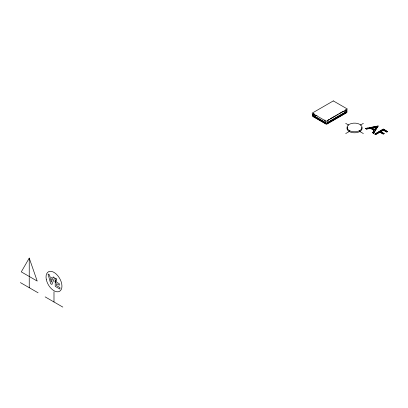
<?xml version="1.0" encoding="UTF-8"?>
<svg xmlns="http://www.w3.org/2000/svg" width="408" height="408" viewBox="0 0 408 408"><rect width="100%" height="100%" fill="white"/><g stroke="black" fill="none" stroke-linecap="round" stroke-linejoin="round"><path stroke-width="0.61" d="M29.238 258.096L21.282 271.876L37.194 281.061L29.238 258.096L29.238 276.471M372.667 132.809L374.121 130.228L370.474 128.122L366.369 128.969L365.425 128.423L366.369 129.173L370.474 128.326L374.121 130.433L372.667 132.809L373.58 133.339L378.099 125.965L365.425 128.423M376.191 126.944L374.575 129.749L376.191 126.944L371.678 127.872L374.09 129.474M373.58 133.339L378.099 125.965M313.849 113.694L312.768 114.317A1.25 0.724 0 0 0 312.768 115.337A167.127 96.492 60 0 1 325.589 122.737A1.25 0.724 0 0 0 327.354 122.737L346.8 111.511A1.25 0.724 0 0 0 346.8 110.486A167.127 96.492 60 0 0 345.821 109.864M329.174 119.381L328.108 119.998L327.354 122.737A299.023 172.64 -60 0 1 346.8 111.511L342.516 111.68L338.778 113.832M330.24 118.764L335.575 115.683M336.646 115.066L337.712 114.449M345.892 112.919L327.068 123.787A0.836 0.484 0 0 1 325.875 123.787L313.145 116.438A0.836 0.484 0 0 1 312.921 115.974M345.698 133.574L349.233 131.529L349.233 130.509A7.502 4.33 0 0 1 348.911 124.583L349.574 124.2A7.502 4.33 0 0 1 359.841 124.384A7.502 4.33 0 0 1 360.162 130.31L359.499 130.698A7.502 4.33 0 0 1 349.233 130.509M360.346 125.113L363.375 123.364M380.725 131.504L384.117 133.666L383.291 134.145L379.894 132.182L375.737 134.584L374.891 134.094L383.357 129.005L387.6 131.656L386.774 132.136L383.377 130.172L380.725 131.708L383.377 129.968L386.774 131.932L387.6 131.453M374.891 134.094L383.357 129.208L387.6 131.656M374.891 133.89L375.737 134.38L379.894 131.978L383.291 133.941L384.117 133.462M365.425 128.627L367.919 128.112M369.163 127.857L371.657 127.342M372.907 127.082L378.099 126.169M371.678 128.076L376.191 127.148M314.609 114.016L312.768 114.317A299.023 172.64 -60 0 1 313.752 113.699M317.057 115.505L312.768 115.337L325.589 122.737L324.834 119.998M344.964 110.191L346.8 110.486L345.734 109.874M380.725 131.708L384.117 133.666M371.678 127.872L374.575 129.545M372.667 132.605L373.58 133.136M345.698 123.364L348.738 125.118M363.375 133.574L359.83 131.524L359.83 130.504M55.177 280.964L55.575 281.194M55.177 281.117L55.575 281.347M55.177 281.27L55.575 281.5M55.177 281.423L55.707 281.729L55.707 282.188L55.177 281.882L55.177 280.811L55.575 281.041L55.575 282.112M55.177 281.576L55.707 281.882M55.177 281.729L55.707 282.035M20.4 282.596L38.082 292.801M45.15 296.881L62.832 307.091M55.442 280.964L55.442 282.035M55.309 280.888L55.309 281.959M53.989 291.781L53.989 301.986M29.238 277.491L29.238 287.696M312.671 115.933A1.061 0.612 0 0 0 312.946 116.525L325.722 123.904A1.061 0.612 0 0 0 327.221 123.904L346.627 112.7A1.061 0.612 0 0 0 346.627 111.833M346.652 112.144A0.836 0.484 0 0 1 346.428 112.608M346.652 111.532A0.836 0.484 0 0 1 346.652 111.772M361.738 127.26A7.502 4.33 0 0 1 360.162 131.33L359.499 131.718A7.502 4.33 0 0 1 350.319 132.049A7.502 4.33 0 0 1 347.478 127M53.152 277.017L52.647 278.404L49.96 276.853L49.455 274.88L48.052 274.074L50.689 283.739L51.918 284.452L54.55 277.822L53.152 277.017M52.198 279.567L51.301 282.025L50.408 278.531L52.198 279.567M333.321 100.909L312.105 113.159L326.252 121.324L347.463 109.074L333.321 100.909M56.564 278.985L55.223 278.21L55.223 286.355L59.925 289.073L59.925 287.584L56.564 285.646L56.564 283.647L59.313 285.233L59.313 283.744L56.564 282.158L56.564 278.985M46.247 279.2A11.251 6.497 60 0 0 59.435 291.414A11.251 6.497 60 0 0 56.289 274.105A11.251 6.497 60 0 0 46.247 279.2"/></g></svg>
